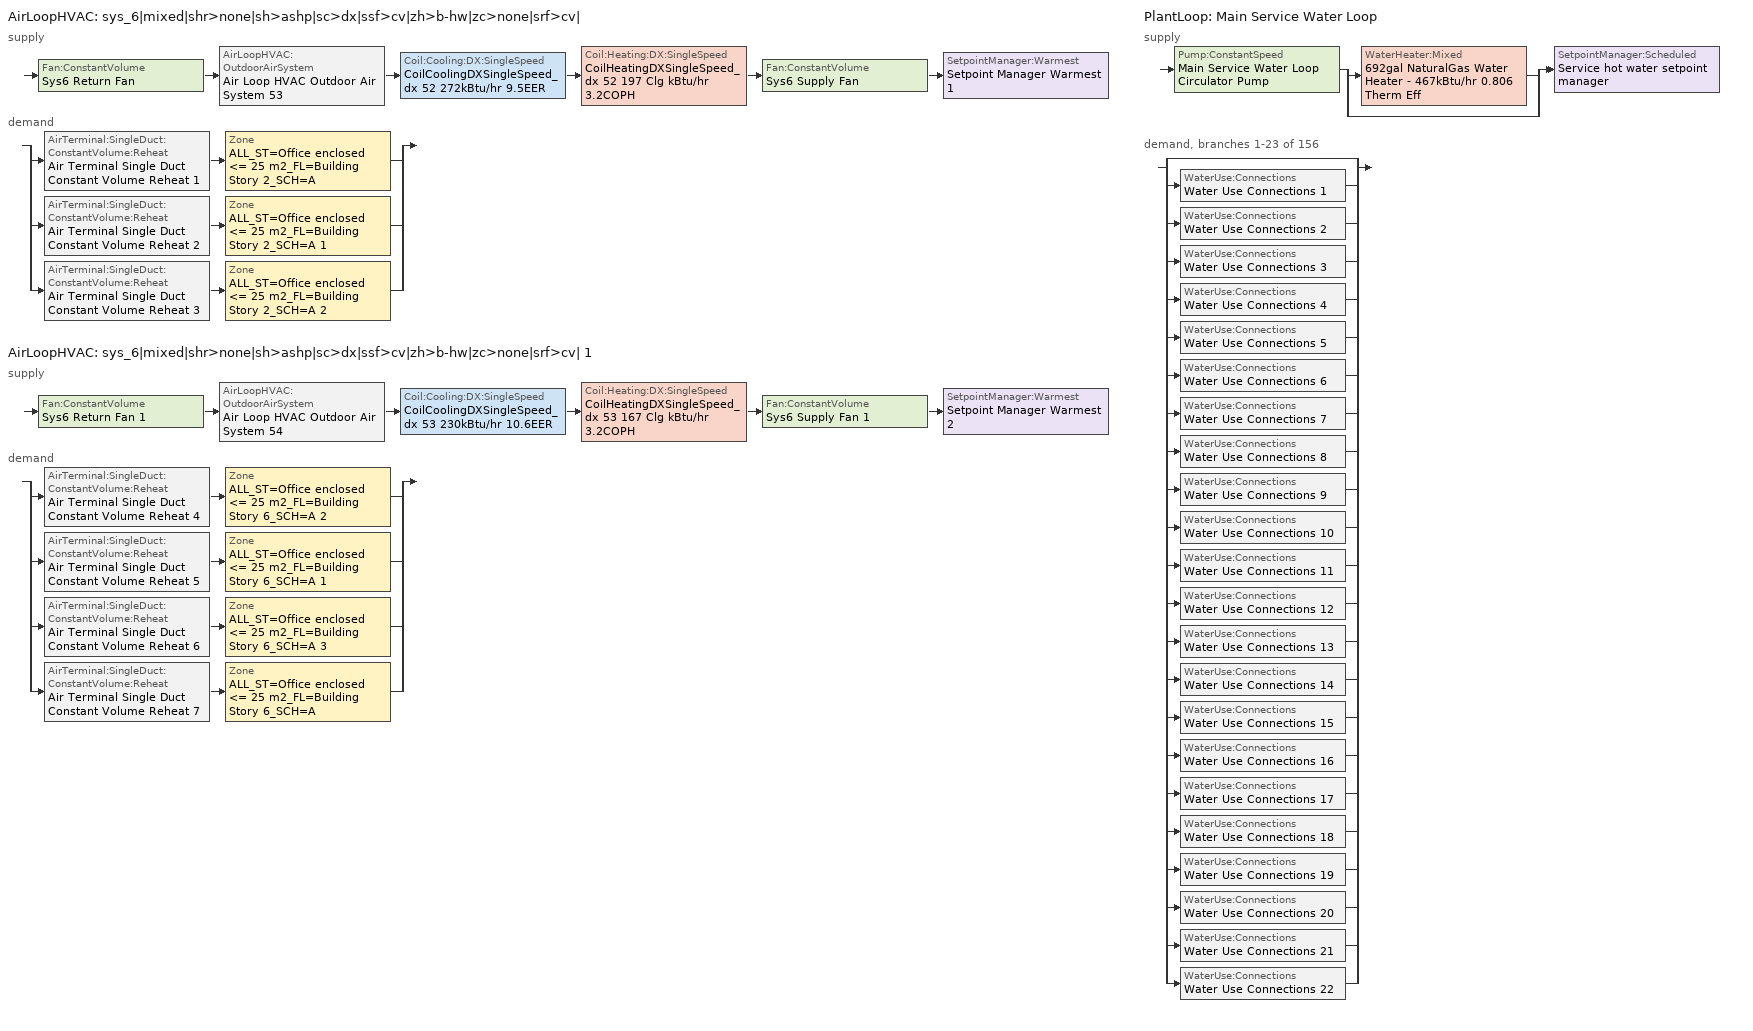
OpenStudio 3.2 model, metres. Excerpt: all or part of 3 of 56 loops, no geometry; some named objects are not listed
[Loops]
AirLoopHVAC 'sys_6|mixed|shr>none|sh>ashp|sc>dx|ssf>cv|zh>b-hw|zc>none|srf>cv|'
 supply: Fan:ConstantVolume 'Sys6 Return Fan' > AirLoopHVAC:OutdoorAirSystem 'Air Loop HVAC Outdoor Air System 53' > Coil:Cooling:DX:SingleSpeed 'CoilCoolingDXSingleSpeed_dx 52 272kBtu/hr 9.5EER' > Coil:Heating:DX:SingleSpeed 'CoilHeatingDXSingleSpeed_dx 52 197 Clg kBtu/hr 3.2COPH' > Fan:ConstantVolume 'Sys6 Supply Fan' > SetpointManager:Warmest 'Setpoint Manager Warmest 1'
 demand: split
  | AirTerminal:SingleDuct:ConstantVolume:Reheat 'Air Terminal Single Duct Constant Volume Reheat 1' > Zone 'ALL_ST=Office enclosed <= 25 m2_FL=Building Story 2_SCH=A'
  | AirTerminal:SingleDuct:ConstantVolume:Reheat 'Air Terminal Single Duct Constant Volume Reheat 2' > Zone 'ALL_ST=Office enclosed <= 25 m2_FL=Building Story 2_SCH=A 1'
  | AirTerminal:SingleDuct:ConstantVolume:Reheat 'Air Terminal Single Duct Constant Volume Reheat 3' > Zone 'ALL_ST=Office enclosed <= 25 m2_FL=Building Story 2_SCH=A 2'
AirLoopHVAC 'sys_6|mixed|shr>none|sh>ashp|sc>dx|ssf>cv|zh>b-hw|zc>none|srf>cv| 1'
 supply: Fan:ConstantVolume 'Sys6 Return Fan 1' > AirLoopHVAC:OutdoorAirSystem 'Air Loop HVAC Outdoor Air System 54' > Coil:Cooling:DX:SingleSpeed 'CoilCoolingDXSingleSpeed_dx 53 230kBtu/hr 10.6EER' > Coil:Heating:DX:SingleSpeed 'CoilHeatingDXSingleSpeed_dx 53 167 Clg kBtu/hr 3.2COPH' > Fan:ConstantVolume 'Sys6 Supply Fan 1' > SetpointManager:Warmest 'Setpoint Manager Warmest 2'
 demand: split
  | AirTerminal:SingleDuct:ConstantVolume:Reheat 'Air Terminal Single Duct Constant Volume Reheat 4' > Zone 'ALL_ST=Office enclosed <= 25 m2_FL=Building Story 6_SCH=A 2'
  | AirTerminal:SingleDuct:ConstantVolume:Reheat 'Air Terminal Single Duct Constant Volume Reheat 5' > Zone 'ALL_ST=Office enclosed <= 25 m2_FL=Building Story 6_SCH=A 1'
  | AirTerminal:SingleDuct:ConstantVolume:Reheat 'Air Terminal Single Duct Constant Volume Reheat 6' > Zone 'ALL_ST=Office enclosed <= 25 m2_FL=Building Story 6_SCH=A 3'
  | AirTerminal:SingleDuct:ConstantVolume:Reheat 'Air Terminal Single Duct Constant Volume Reheat 7' > Zone 'ALL_ST=Office enclosed <= 25 m2_FL=Building Story 6_SCH=A'
PlantLoop 'Main Service Water Loop'
 supply: Pump:ConstantSpeed 'Main Service Water Loop Circulator Pump' > split
  | WaterHeater:Mixed '692gal NaturalGas Water Heater - 467kBtu/hr 0.806 Therm Eff'
  | bypass
  join > SetpointManager:Scheduled 'Service hot water setpoint manager'
 demand, branches 1-23 of 156: split
  | bypass
  | WaterUse:Connections 'Water Use Connections 1'
  | WaterUse:Connections 'Water Use Connections 2'
  | WaterUse:Connections 'Water Use Connections 3'
  | WaterUse:Connections 'Water Use Connections 4'
  | WaterUse:Connections 'Water Use Connections 5'
  | WaterUse:Connections 'Water Use Connections 6'
  | WaterUse:Connections 'Water Use Connections 7'
  | WaterUse:Connections 'Water Use Connections 8'
  | WaterUse:Connections 'Water Use Connections 9'
  | WaterUse:Connections 'Water Use Connections 10'
  | WaterUse:Connections 'Water Use Connections 11'
  | WaterUse:Connections 'Water Use Connections 12'
  | WaterUse:Connections 'Water Use Connections 13'
  | WaterUse:Connections 'Water Use Connections 14'
  | WaterUse:Connections 'Water Use Connections 15'
  | WaterUse:Connections 'Water Use Connections 16'
  | WaterUse:Connections 'Water Use Connections 17'
  | WaterUse:Connections 'Water Use Connections 18'
  | WaterUse:Connections 'Water Use Connections 19'
  | WaterUse:Connections 'Water Use Connections 20'
  | WaterUse:Connections 'Water Use Connections 21'
  | WaterUse:Connections 'Water Use Connections 22'
[Sizing:Zone] Zone Cooling Design Supply Air Temperature Input Method=TemperatureDifference; Zone Cooling Design Supply Air Temperature {C}=14; Zone Cooling Design Supply Air Temperature Difference {deltaC}=11; Zone Heating Design Supply Air Temperature Input Method=TemperatureDifference; Zone Heating Design Supply Air Temperature {C}=40; Zone Heating Design Supply Air Temperature Difference {deltaC}=21; Zone Cooling Design Supply Air Humidity Ratio {kg-H2O/kg-air}=0.0085; Zone Heating Design Supply Air Humidity Ratio {kg-H2O/kg-air}=0.008; Zone Heating Sizing Factor=1.3; Zone Cooling Sizing Factor=1; Cooling Design Air Flow Method=DesignDay; Heating Design Air Flow Method=DesignDay; Account for Dedicated Outdoor Air System=No; Dedicated Outdoor Air System Control Strategy=NeutralSupplyAir; Dedicated Outdoor Air Low Setpoint Temperature for Design {C}=autosize; Dedicated Outdoor Air High Setpoint Temperature for Design {C}=autosize
ALL_ST=Office enclosed <= 25 m2_FL=Building Story 6_SCH=A; ALL_ST=Office enclosed <= 25 m2_FL=Building Story 6_SCH=A 1; ALL_ST=Office enclosed <= 25 m2_FL=Building Story 6_SCH=A 2; ALL_ST=Office enclosed <= 25 m2_FL=Building Story 2_SCH=A; ALL_ST=Office enclosed <= 25 m2_FL=Building Story 2_SCH=A 1; ALL_ST=Office enclosed <= 25 m2_FL=Building Story 2_SCH=A 2; ALL_ST=Office enclosed <= 25 m2_FL=Building Story 6_SCH=A 3
[Zone equipment]
ALL_ST=Office enclosed <= 25 m2_FL=Building Story 6_SCH=A: Zone HVAC Baseboard Convective Water 72, Air Terminal Single Duct Constant Volume Reheat 7
ALL_ST=Office enclosed <= 25 m2_FL=Building Story 6_SCH=A 1: Zone HVAC Baseboard Convective Water 70, Air Terminal Single Duct Constant Volume Reheat 5
ALL_ST=Office enclosed <= 25 m2_FL=Building Story 6_SCH=A 2: Zone HVAC Baseboard Convective Water 69, Air Terminal Single Duct Constant Volume Reheat 4
ALL_ST=Office enclosed <= 25 m2_FL=Building Story 2_SCH=A: Zone HVAC Baseboard Convective Water 66, Air Terminal Single Duct Constant Volume Reheat 1
ALL_ST=Office enclosed <= 25 m2_FL=Building Story 2_SCH=A 1: Zone HVAC Baseboard Convective Water 67, Air Terminal Single Duct Constant Volume Reheat 2
ALL_ST=Office enclosed <= 25 m2_FL=Building Story 2_SCH=A 2: Zone HVAC Baseboard Convective Water 68, Air Terminal Single Duct Constant Volume Reheat 3
ALL_ST=Office enclosed <= 25 m2_FL=Building Story 6_SCH=A 3: Zone HVAC Baseboard Convective Water 71, Air Terminal Single Duct Constant Volume Reheat 6
[PlantLoop]
Main Service Water Loop: Glycol Concentration=0; Maximum Loop Temperature {C}=60; Minimum Loop Temperature {C}=10; Plant Loop Volume {m3}=Autocalculate; Load Distribution Scheme=Optimal
[Sizing:Plant]
Main Service Water Loop: Loop Type=Heating; Design Loop Exit Temperature {C}=60; Loop Design Temperature Difference {deltaC}=5; Sizing Option=NonCoincident; Zone Timesteps in Averaging Window=1; Coincident Sizing Factor Mode=None
[AirLoopHVAC] Design Supply Air Flow Rate {m3/s}=autosize; Design Return Air Flow Fraction of Supply Air Flow=1
Name | Availability Schedule
sys_6|mixed|shr>none|sh>ashp|sc>dx|ssf>cv|zh>b-hw|zc>none|srf>cv| | sys_6|mixed|shr>none|sh>ashp|sc>dx|ssf>cv|zh>b-hw|zc>none|srf>cv| Occ Sch
sys_6|mixed|shr>none|sh>ashp|sc>dx|ssf>cv|zh>b-hw|zc>none|srf>cv| 1 | sys_6|mixed|shr>none|sh>ashp|sc>dx|ssf>cv|zh>b-hw|zc>none|srf>cv| 1 Occ Sch
[Sizing:System] Type of Load to Size On=Sensible; Design Outdoor Air Flow Rate {m3/s}=Autosize; Central Heating Maximum System Air Flow Ratio=0.3; Preheat Design Temperature {C}=7; Preheat Design Humidity Ratio {kg-H2O/kg-Air}=0.008; Precool Design Temperature {C}=12.8; Precool Design Humidity Ratio {kg-H2O/kg-Air}=0.008; Central Cooling Design Supply Air Temperature {C}=13; Central Heating Design Supply Air Temperature {C}=13.1; Sizing Option=NonCoincident; 100% Outdoor Air in Cooling=No; 100% Outdoor Air in Heating=No; Central Cooling Design Supply Air Humidity Ratio {kg-H2O/kg-Air}=0.0085; Central Heating Design Supply Air Humidity Ratio {kg-H2O/kg-Air}=0.008; Cooling Design Air Flow Method=DesignDay; Cooling Design Air Flow Rate {m3/s}=0; Heating Design Air Flow Method=DesignDay; Heating Design Air Flow Rate {m3/s}=0; System Outdoor Air Method=ZoneSum; Zone Maximum Outdoor Air Fraction=1; Cooling Supply Air Flow Rate Per Floor Area {m3/s-m2}=0.00996765; Cooling Fraction of Autosized Cooling Supply Air Flow Rate=1; Cooling Supply Air Flow Rate Per Unit Cooling Capacity {m3/s-W}=3.94755e-05; Heating Supply Air Flow Rate Per Floor Area {m3/s-m2}=0.00996765; Heating Fraction of Autosized Heating Supply Air Flow Rate=1; Heating Fraction of Autosized Cooling Supply Air Flow Rate=1; Heating Supply Air Flow Rate Per Unit Heating Capacity {m3/s-W}=3.15882e-05; Cooling Design Capacity Method=CoolingDesignCapacity; Cooling Design Capacity {W}=autosize; Cooling Design Capacity Per Floor Area {W/m2}=234.7; Fraction of Autosized Cooling Design Capacity=1; Heating Design Capacity Method=HeatingDesignCapacity; Heating Design Capacity {W}=autosize; Heating Design Capacity Per Floor Area {W/m2}=157; Fraction of Autosized Heating Design Capacity=1; Central Cooling Capacity Control Method=OnOff
sys_6|mixed|shr>none|sh>ashp|sc>dx|ssf>cv|zh>b-hw|zc>none|srf>cv|; sys_6|mixed|shr>none|sh>ashp|sc>dx|ssf>cv|zh>b-hw|zc>none|srf>cv| 1
[Coil:Cooling:DX:SingleSpeed] Availability Schedule=Always On Discrete; Rated Total Cooling Capacity {W}=autosize; Rated Sensible Heat Ratio=autosize; Rated Air Flow Rate {m3/s}=autosize; Rated Evaporator Fan Power Per Volume Flow Rate {W/(m3/s)}=773.3; Total Cooling Capacity Function of Temperature Curve=DXCOOL-NECB2011-REF-CAPFT; Total Cooling Capacity Function of Flow Fraction Curve=DXCOOL-NECB2011-REF-CAPFFLOW; Energy Input Ratio Function of Temperature Curve=DXCOOL-NECB2011-REF-COOLEIRFT; Energy Input Ratio Function of Flow Fraction Curve=DXCOOL-NECB2011-REF-COOLEIRFFLOW; Part Load Fraction Correlation Curve=DXCOOL-NECB2011-REF-COOLPLFFPLR; Minimum Outdoor Dry-Bulb Temperature for Compressor Operation {C}=-25; Condenser Type=AirCooled; Evaporative Condenser Effectiveness=0; Evaporative Condenser Air Flow Rate {m3/s}=Autosize; Evaporative Condenser Pump Rated Power Consumption {W}=Autosize; Crankcase Heater Capacity {W}=0; Maximum Outdoor Dry-Bulb Temperature for Crankcase Heater Operation {C}=0; Basin Heater Capacity {W/K}=0; Basin Heater Setpoint Temperature {C}=10
Name | Rated COP {W/W}
CoilCoolingDXSingleSpeed_dx 52 272kBtu/hr 9.5EER | 3.2994
CoilCoolingDXSingleSpeed_dx 53 230kBtu/hr 10.6EER | 3.66565
[Coil:Heating:DX:SingleSpeed] Availability Schedule=Always On Discrete; Rated Air Flow Rate {m3/s}=Autosize; Rated Supply Fan Power Per Volume Flow Rate {W/(m3/s)}=773.3; Total Heating Capacity Function of Temperature Curve=DXHEAT-NECB2011-REF-CAPFT; Total Heating Capacity Function of Flow Fraction Curve=DXHEAT-NECB2011-REF-CAPFFLOW; Energy Input Ratio Function of Temperature Curve=DXHEAT-NECB2011-REF-EIRFT; Energy Input Ratio Function of Flow Fraction Curve=DXHEAT-NECB2011-REF-EIRFFLOW; Part Load Fraction Correlation Curve=DXHEAT-NECB2011-REF-PLFFPLR; Minimum Outdoor Dry-Bulb Temperature for Compressor Operation {C}=-10; Defrost Strategy=Resistive; Defrost Control=Timed; Defrost Time Period Fraction=0.166667; Resistive Defrost Heater Capacity {W}=2000
Name | Rated Total Heating Capacity {W} | Rated COP {W/W}
CoilHeatingDXSingleSpeed_dx 52 197 Clg kBtu/hr 3.2COPH | 57788.4 | 3.49179
CoilHeatingDXSingleSpeed_dx 53 167 Clg kBtu/hr 3.2COPH | 48913.5 | 3.47744
[Controller:OutdoorAir] Minimum Outdoor Air Flow Rate {m3/s}=autosize; Maximum Outdoor Air Flow Rate {m3/s}=Autosize; Economizer Control Type=DifferentialEnthalpy; Economizer Control Action Type=ModulateFlow; Lockout Type=NoLockout; Minimum Limit Type=FixedMinimum; High Humidity Control=No; Heat Recovery Bypass Control Type=BypassWhenWithinEconomizerLimits
Name | Minimum Outdoor Air Schedule | Controller Mechanical Ventilation
Controller Outdoor Air 53 | sys_6|mixed|shr>none|sh>ashp|sc>dx|ssf>cv|zh>b-hw|zc>none|srf>cv| Occ Sch | Controller Mechanical Ventilation 53
Controller Outdoor Air 54 | sys_6|mixed|shr>none|sh>ashp|sc>dx|ssf>cv|zh>b-hw|zc>none|srf>cv| 1 Occ Sch | Controller Mechanical Ventilation 54
[Controller:MechanicalVentilation] Availability Schedule=Always On Discrete; System Outdoor Air Method=ZoneSum
Controller Mechanical Ventilation 53; Controller Mechanical Ventilation 54
[AirLoopHVAC:OutdoorAirSystem]
Name | Controller
Air Loop HVAC Outdoor Air System 53 | Controller Outdoor Air 53
Air Loop HVAC Outdoor Air System 54 | Controller Outdoor Air 54
[Coil:Heating:Gas] Availability Schedule=Always On Discrete; Gas Burner Efficiency=0.924; Nominal Capacity {W}=AutoSize; Parasitic Electric Load {W}=0; Part Load Fraction Correlation Curve=FURNACE-EFFPLR-NECB2011; Parasitic Gas Load {W}=0
Coil Heating Gas 53; Coil Heating Gas 54; Coil Heating Gas 55; Coil Heating Gas 56; Coil Heating Gas 57; Coil Heating Gas 58; Coil Heating Gas 59
[Fan:ConstantVolume] Availability Schedule=Always On Discrete; Fan Total Efficiency=0.39975; Pressure Rise {Pa}=640; Maximum Flow Rate {m3/s}=AutoSize; Motor Efficiency=0.615
Sys6 Supply Fan; Sys6 Return Fan; Sys6 Supply Fan 1; Sys6 Return Fan 1
[SetpointManager:Warmest] Control Variable=Temperature; Minimum Setpoint Temperature {C}=13; Maximum Setpoint Temperature {C}=24; Strategy=MaximumTemperature
Setpoint Manager Warmest 1; Setpoint Manager Warmest 2
[AirTerminal:SingleDuct:ConstantVolume:Reheat] Availability Schedule=Always On Discrete; Maximum Air Flow Rate {m3/s}=autosize; Maximum Hot Water or Steam Flow Rate {m3/s}=autosize; Minimum Hot Water or Steam Flow Rate {m3/s}=0; Convergence Tolerance=0.001; Maximum Reheat Air Temperature {C}=35
Name | Reheat Coil
Air Terminal Single Duct Constant Volume Reheat 1 | Coil Heating Gas 53
Air Terminal Single Duct Constant Volume Reheat 2 | Coil Heating Gas 54
Air Terminal Single Duct Constant Volume Reheat 3 | Coil Heating Gas 55
Air Terminal Single Duct Constant Volume Reheat 4 | Coil Heating Gas 56
Air Terminal Single Duct Constant Volume Reheat 5 | Coil Heating Gas 57
Air Terminal Single Duct Constant Volume Reheat 6 | Coil Heating Gas 58
Air Terminal Single Duct Constant Volume Reheat 7 | Coil Heating Gas 59
[SetpointManager:Scheduled]
Service hot water setpoint manager: Control Variable=Temperature; Schedule=Service Water Loop Temp - 140F
[Pump:ConstantSpeed]
Main Service Water Loop Circulator Pump: Rated Flow Rate {m3/s}=autosize; Rated Pump Head {Pa}=642383; Rated Power Consumption {W}=autosize; Motor Efficiency=0.855; Fraction of Motor Inefficiencies to Fluid Stream=0; Pump Control Type=Intermittent; Design Power Sizing Method=PowerPerFlowPerPressure; Design Electric Power per Unit Flow Rate {W/(m3/s)}=348701.1; Design Shaft Power per Unit Flow Rate per Unit Head {W-s/m3-Pa}=1.28205
[WaterHeater:Mixed]
692gal NaturalGas Water Heater - 467kBtu/hr 0.806 Therm Eff: Tank Volume {m3}=2.62062; Setpoint Temperature Schedule=Service Water Loop Temp - 140F; Deadband Temperature Difference {deltaC}=2; Maximum Temperature Limit {C}=60; Heater Control Type=Cycle; Heater Maximum Capacity {W}=136928; Heater Fuel Type=NaturalGas; Heater Thermal Efficiency=0.805956; Part Load Factor Curve=SWH-EFFFPLR-NECB2011; Off Cycle Parasitic Fuel Consumption Rate {W}=184.143; Off Cycle Parasitic Fuel Type=NaturalGas; Off Cycle Parasitic Heat Fraction to Tank=0.8; On Cycle Parasitic Fuel Consumption Rate {W}=184.143; On Cycle Parasitic Fuel Type=NaturalGas; On Cycle Parasitic Heat Fraction to Tank=0; Ambient Temperature Indicator=Schedule; Ambient Temperature Schedule=Water Heater Ambient Temp Schedule - 70.0f; Off Cycle Loss Coefficient to Ambient Temperature {W/K}=20.9702; On Cycle Loss Coefficient to Ambient Temperature {W/K}=20.9702; Use Side Effectiveness=1; Source Side Effectiveness=1; Use Side Design Flow Rate {m3/s}=autosize; Source Side Design Flow Rate {m3/s}=autosize; Indirect Water Heating Recovery Time {hr}=1.5; Source Side Flow Control Mode=IndirectHeatPrimarySetpoint
[WaterHeater:Sizing]
692gal NaturalGas Water Heater - 467kBtu/hr 0.806 Therm Eff: Design Mode=PeakDraw; Time Storage Can Meet Peak Draw {hr}=0.538503; Time for Tank Recovery {hr}=0; Nominal Tank Volume for Autosizing Plant Connections {m3}=1
[WaterUse:Connections] Drain Water Heat Exchanger Type=None; Drain Water Heat Exchanger Destination=Plant
Name | Water Use Equipment Name 1
Water Use Connections 1 | Basement Service Water Use 2.83gal/min
Water Use Connections 2 | Dining_flr_5 Service Water Use 0.53gal/min
Water Use Connections 3 | Er_exam1_1_flr_1 Service Water Use 0.01gal/min
Water Use Connections 4 | Er_exam1_2_flr_1 Service Water Use 0.01gal/min
Water Use Connections 5 | Er_exam1_3_flr_1 Service Water Use 0.01gal/min
Water Use Connections 6 | Er_exam1_4_flr_1 Service Water Use 0.01gal/min
Water Use Connections 7 | Er_exam3_1_flr_1 Service Water Use 0.01gal/min
Water Use Connections 8 | Er_exam3_2_flr_1 Service Water Use 0.01gal/min
Water Use Connections 9 | Er_exam3_3_flr_1 Service Water Use 0.01gal/min
Water Use Connections 10 | Er_exam3_4_flr_1 Service Water Use 0.01gal/min
Water Use Connections 11 | Er_nursestn_lobby_flr_1 Service Water Use 0.23gal/min
Water Use Connections 12 | Er_trauma1_flr_1 Service Water Use 0.01gal/min
Water Use Connections 13 | Er_trauma2_flr_1 Service Water Use 0.01gal/min
Water Use Connections 14 | Er_triage_1_flr_1 Service Water Use 0.01gal/min
Water Use Connections 15 | Er_triage_2_flr_1 Service Water Use 0.01gal/min
Water Use Connections 16 | Er_triage_3_flr_1 Service Water Use 0.01gal/min
Water Use Connections 17 | Er_triage_4_flr_1 Service Water Use 0.01gal/min
Water Use Connections 18 | Icu_flr_2 Service Water Use 0.47gal/min
Water Use Connections 19 | Icu_nursestn_lobby_flr_2 Service Water Use 0.13gal/min
Water Use Connections 20 | Ic_patroom1_1_flr_2 Service Water Use 0.01gal/min
Water Use Connections 21 | Ic_patroom1_2_flr_2 Service Water Use 0.01gal/min
Water Use Connections 22 | Ic_patroom1_3_flr_2 Service Water Use 0.01gal/min
[WaterUse:Equipment:Definition]
Name | Peak Flow Rate {m3/s} | Target Temperature Schedule | Sensible Fraction Schedule | Latent Fraction Schedule
Basement Service Water Use Def 2.83gal/min | 0.000178745 | Schedule Ruleset 5 | Schedule Ruleset 3 | Schedule Ruleset 4
Dining_flr_5 Service Water Use Def 0.53gal/min | 3.33065e-05 | Schedule Ruleset 8 | Schedule Ruleset 6 | Schedule Ruleset 7
Er_exam1_1_flr_1 Service Water Use Def 0.01gal/min | 6.6613e-07 | Schedule Ruleset 11 | Schedule Ruleset 9 | Schedule Ruleset 10
Er_exam1_2_flr_1 Service Water Use Def 0.01gal/min | 6.6613e-07 | Schedule Ruleset 14 | Schedule Ruleset 12 | Schedule Ruleset 13
Er_exam1_3_flr_1 Service Water Use Def 0.01gal/min | 6.6613e-07 | Schedule Ruleset 17 | Schedule Ruleset 15 | Schedule Ruleset 16
Er_exam1_4_flr_1 Service Water Use Def 0.01gal/min | 6.6613e-07 | Schedule Ruleset 20 | Schedule Ruleset 18 | Schedule Ruleset 19
Er_exam3_1_flr_1 Service Water Use Def 0.01gal/min | 6.6613e-07 | Schedule Ruleset 23 | Schedule Ruleset 21 | Schedule Ruleset 22
Er_exam3_2_flr_1 Service Water Use Def 0.01gal/min | 6.6613e-07 | Schedule Ruleset 26 | Schedule Ruleset 24 | Schedule Ruleset 25
Er_exam3_3_flr_1 Service Water Use Def 0.01gal/min | 6.6613e-07 | Schedule Ruleset 29 | Schedule Ruleset 27 | Schedule Ruleset 28
Er_exam3_4_flr_1 Service Water Use Def 0.01gal/min | 6.6613e-07 | Schedule Ruleset 32 | Schedule Ruleset 30 | Schedule Ruleset 31
Er_nursestn_lobby_flr_1 Service Water Use Def 0.23gal/min | 1.47659e-05 | Schedule Ruleset 35 | Schedule Ruleset 33 | Schedule Ruleset 34
Er_trauma1_flr_1 Service Water Use Def 0.01gal/min | 6.6613e-07 | Schedule Ruleset 38 | Schedule Ruleset 36 | Schedule Ruleset 37
Er_trauma2_flr_1 Service Water Use Def 0.01gal/min | 6.6613e-07 | Schedule Ruleset 41 | Schedule Ruleset 39 | Schedule Ruleset 40
Er_triage_1_flr_1 Service Water Use Def 0.01gal/min | 6.6613e-07 | Schedule Ruleset 44 | Schedule Ruleset 42 | Schedule Ruleset 43
Er_triage_2_flr_1 Service Water Use Def 0.01gal/min | 6.6613e-07 | Schedule Ruleset 47 | Schedule Ruleset 45 | Schedule Ruleset 46
Er_triage_3_flr_1 Service Water Use Def 0.01gal/min | 6.6613e-07 | Schedule Ruleset 50 | Schedule Ruleset 48 | Schedule Ruleset 49
Er_triage_4_flr_1 Service Water Use Def 0.01gal/min | 6.6613e-07 | Schedule Ruleset 53 | Schedule Ruleset 51 | Schedule Ruleset 52
Icu_flr_2 Service Water Use Def 0.47gal/min | 2.95394e-05 | Schedule Ruleset 56 | Schedule Ruleset 54 | Schedule Ruleset 55
Icu_nursestn_lobby_flr_2 Service Water Use Def 0.13gal/min | 7.99196e-06 | Schedule Ruleset 59 | Schedule Ruleset 57 | Schedule Ruleset 58
Ic_patroom1_1_flr_2 Service Water Use Def 0.01gal/min | 4.99598e-07 | Schedule Ruleset 62 | Schedule Ruleset 60 | Schedule Ruleset 61
Ic_patroom1_2_flr_2 Service Water Use Def 0.01gal/min | 4.99598e-07 | Schedule Ruleset 65 | Schedule Ruleset 63 | Schedule Ruleset 64
Ic_patroom1_3_flr_2 Service Water Use Def 0.01gal/min | 4.99598e-07 | Schedule Ruleset 68 | Schedule Ruleset 66 | Schedule Ruleset 67
[WaterUse:Equipment]
Name | Water Use Equipment Definition | Space | Flow Rate Fraction Schedule
Basement Service Water Use 2.83gal/min | Basement Service Water Use Def 2.83gal/min | Basement | NECB-A-Service Water Heating
Dining_flr_5 Service Water Use 0.53gal/min | Dining_flr_5 Service Water Use Def 0.53gal/min | Dining_Flr_5 | NECB-B-Service Water Heating
Er_exam1_1_flr_1 Service Water Use 0.01gal/min | Er_exam1_1_flr_1 Service Water Use Def 0.01gal/min | ER_Exam1_1_Flr_1 | NECB-C-Service Water Heating
Er_exam1_2_flr_1 Service Water Use 0.01gal/min | Er_exam1_2_flr_1 Service Water Use Def 0.01gal/min | ER_Exam1_2_Flr_1 | NECB-C-Service Water Heating
Er_exam1_3_flr_1 Service Water Use 0.01gal/min | Er_exam1_3_flr_1 Service Water Use Def 0.01gal/min | ER_Exam1_3_Flr_1 | NECB-C-Service Water Heating
Er_exam1_4_flr_1 Service Water Use 0.01gal/min | Er_exam1_4_flr_1 Service Water Use Def 0.01gal/min | ER_Exam1_4_Flr_1 | NECB-C-Service Water Heating
Er_exam3_1_flr_1 Service Water Use 0.01gal/min | Er_exam3_1_flr_1 Service Water Use Def 0.01gal/min | ER_Exam3_1_Flr_1 | NECB-C-Service Water Heating
Er_exam3_2_flr_1 Service Water Use 0.01gal/min | Er_exam3_2_flr_1 Service Water Use Def 0.01gal/min | ER_Exam3_2_Flr_1 | NECB-C-Service Water Heating
Er_exam3_3_flr_1 Service Water Use 0.01gal/min | Er_exam3_3_flr_1 Service Water Use Def 0.01gal/min | ER_Exam3_3_Flr_1 | NECB-C-Service Water Heating
Er_exam3_4_flr_1 Service Water Use 0.01gal/min | Er_exam3_4_flr_1 Service Water Use Def 0.01gal/min | ER_Exam3_4_Flr_1 | NECB-C-Service Water Heating
Er_nursestn_lobby_flr_1 Service Water Use 0.23gal/min | Er_nursestn_lobby_flr_1 Service Water Use Def 0.23gal/min | ER_NurseStn_Lobby_Flr_1 | NECB-H-Service Water Heating
Er_trauma1_flr_1 Service Water Use 0.01gal/min | Er_trauma1_flr_1 Service Water Use Def 0.01gal/min | ER_Trauma1_Flr_1 | NECB-C-Service Water Heating
Er_trauma2_flr_1 Service Water Use 0.01gal/min | Er_trauma2_flr_1 Service Water Use Def 0.01gal/min | ER_Trauma2_Flr_1 | NECB-C-Service Water Heating
Er_triage_1_flr_1 Service Water Use 0.01gal/min | Er_triage_1_flr_1 Service Water Use Def 0.01gal/min | ER_Triage_1_Flr_1 | NECB-C-Service Water Heating
Er_triage_2_flr_1 Service Water Use 0.01gal/min | Er_triage_2_flr_1 Service Water Use Def 0.01gal/min | ER_Triage_2_Flr_1 | NECB-C-Service Water Heating
Er_triage_3_flr_1 Service Water Use 0.01gal/min | Er_triage_3_flr_1 Service Water Use Def 0.01gal/min | ER_Triage_3_Flr_1 | NECB-C-Service Water Heating
Er_triage_4_flr_1 Service Water Use 0.01gal/min | Er_triage_4_flr_1 Service Water Use Def 0.01gal/min | ER_Triage_4_Flr_1 | NECB-C-Service Water Heating
Icu_flr_2 Service Water Use 0.47gal/min | Icu_flr_2 Service Water Use Def 0.47gal/min | ICU_Flr_2 | NECB-H-Service Water Heating
Icu_nursestn_lobby_flr_2 Service Water Use 0.13gal/min | Icu_nursestn_lobby_flr_2 Service Water Use Def 0.13gal/min | ICU_NurseStn_Lobby_Flr_2 | NECB-H-Service Water Heating
Ic_patroom1_1_flr_2 Service Water Use 0.01gal/min | Ic_patroom1_1_flr_2 Service Water Use Def 0.01gal/min | IC_PatRoom1_1_Flr_2 | NECB-H-Service Water Heating
Ic_patroom1_2_flr_2 Service Water Use 0.01gal/min | Ic_patroom1_2_flr_2 Service Water Use Def 0.01gal/min | IC_PatRoom1_2_Flr_2 | NECB-H-Service Water Heating
Ic_patroom1_3_flr_2 Service Water Use 0.01gal/min | Ic_patroom1_3_flr_2 Service Water Use Def 0.01gal/min | IC_PatRoom1_3_Flr_2 | NECB-H-Service Water Heating
[Schedule:Ruleset]
Service Water Loop Temp - 140F: Default Day Schedule=Service Water Loop Temp - 140F Default
Water Heater Ambient Temp Schedule - 70.0f: Default Day Schedule=Water Heater Ambient Temp Schedule - 70.0f Default
Schedule Ruleset 3: Default Day Schedule=Schedule Day 7
Schedule Ruleset 4: Default Day Schedule=Schedule Day 8
Schedule Ruleset 5: Default Day Schedule=Schedule Day 9
NECB-A-Service Water Heating: Default Day Schedule=NECB-A-Service Water Heating Default
Schedule Ruleset 6: Default Day Schedule=Schedule Day 10
Schedule Ruleset 7: Default Day Schedule=Schedule Day 11
Schedule Ruleset 8: Default Day Schedule=Schedule Day 12
NECB-B-Service Water Heating: Default Day Schedule=NECB-B-Service Water Heating Default
Schedule Ruleset 9: Default Day Schedule=Schedule Day 13
Schedule Ruleset 10: Default Day Schedule=Schedule Day 14
Schedule Ruleset 11: Default Day Schedule=Schedule Day 15
NECB-C-Service Water Heating: Default Day Schedule=NECB-C-Service Water Heating Default
Schedule Ruleset 12: Default Day Schedule=Schedule Day 16
Schedule Ruleset 13: Default Day Schedule=Schedule Day 17
Schedule Ruleset 14: Default Day Schedule=Schedule Day 18
Schedule Ruleset 15: Default Day Schedule=Schedule Day 19
Schedule Ruleset 16: Default Day Schedule=Schedule Day 20
Schedule Ruleset 17: Default Day Schedule=Schedule Day 21
Schedule Ruleset 18: Default Day Schedule=Schedule Day 22
Schedule Ruleset 19: Default Day Schedule=Schedule Day 23
Schedule Ruleset 20: Default Day Schedule=Schedule Day 24
Schedule Ruleset 21: Default Day Schedule=Schedule Day 25
Schedule Ruleset 22: Default Day Schedule=Schedule Day 26
Schedule Ruleset 23: Default Day Schedule=Schedule Day 27
Schedule Ruleset 24: Default Day Schedule=Schedule Day 28
Schedule Ruleset 25: Default Day Schedule=Schedule Day 29
Schedule Ruleset 26: Default Day Schedule=Schedule Day 30
Schedule Ruleset 27: Default Day Schedule=Schedule Day 31
Schedule Ruleset 28: Default Day Schedule=Schedule Day 32
Schedule Ruleset 29: Default Day Schedule=Schedule Day 33
Schedule Ruleset 30: Default Day Schedule=Schedule Day 34
Schedule Ruleset 31: Default Day Schedule=Schedule Day 35
Schedule Ruleset 32: Default Day Schedule=Schedule Day 36
Schedule Ruleset 33: Default Day Schedule=Schedule Day 37
Schedule Ruleset 34: Default Day Schedule=Schedule Day 38
Schedule Ruleset 35: Default Day Schedule=Schedule Day 39
NECB-H-Service Water Heating: Default Day Schedule=NECB-H-Service Water Heating Default
Schedule Ruleset 36: Default Day Schedule=Schedule Day 40
Schedule Ruleset 37: Default Day Schedule=Schedule Day 41
Schedule Ruleset 38: Default Day Schedule=Schedule Day 42
Schedule Ruleset 39: Default Day Schedule=Schedule Day 43
Schedule Ruleset 40: Default Day Schedule=Schedule Day 44
Schedule Ruleset 41: Default Day Schedule=Schedule Day 45
Schedule Ruleset 42: Default Day Schedule=Schedule Day 46
Schedule Ruleset 43: Default Day Schedule=Schedule Day 47
Schedule Ruleset 44: Default Day Schedule=Schedule Day 48
Schedule Ruleset 45: Default Day Schedule=Schedule Day 49
Schedule Ruleset 46: Default Day Schedule=Schedule Day 50
Schedule Ruleset 47: Default Day Schedule=Schedule Day 51
Schedule Ruleset 48: Default Day Schedule=Schedule Day 52
Schedule Ruleset 49: Default Day Schedule=Schedule Day 53
Schedule Ruleset 50: Default Day Schedule=Schedule Day 54
Schedule Ruleset 51: Default Day Schedule=Schedule Day 55
Schedule Ruleset 52: Default Day Schedule=Schedule Day 56
Schedule Ruleset 53: Default Day Schedule=Schedule Day 57
Schedule Ruleset 54: Default Day Schedule=Schedule Day 58
Schedule Ruleset 55: Default Day Schedule=Schedule Day 59
Schedule Ruleset 56: Default Day Schedule=Schedule Day 60
Schedule Ruleset 57: Default Day Schedule=Schedule Day 61
Schedule Ruleset 58: Default Day Schedule=Schedule Day 62
Schedule Ruleset 59: Default Day Schedule=Schedule Day 63
Schedule Ruleset 60: Default Day Schedule=Schedule Day 64
Schedule Ruleset 61: Default Day Schedule=Schedule Day 65
Schedule Ruleset 62: Default Day Schedule=Schedule Day 66
Schedule Ruleset 63: Default Day Schedule=Schedule Day 67
Schedule Ruleset 64: Default Day Schedule=Schedule Day 68
Schedule Ruleset 65: Default Day Schedule=Schedule Day 69
Schedule Ruleset 66: Default Day Schedule=Schedule Day 70
Schedule Ruleset 67: Default Day Schedule=Schedule Day 71
Schedule Ruleset 68: Default Day Schedule=Schedule Day 72
sys_6|mixed|shr>none|sh>ashp|sc>dx|ssf>cv|zh>b-hw|zc>none|srf>cv| Occ Sch: Default Day Schedule=sys_6|mixed|shr>none|sh>ashp|sc>dx|ssf>cv|zh>b-hw|zc>none|srf>cv| Occ Sch Default; Summer Design Day Schedule=sys_6|mixed|shr>none|sh>ashp|sc>dx|ssf>cv|zh>b-hw|zc>none|srf>cv| Occ Sch Summer Design Day; Winter Design Day Schedule=sys_6|mixed|shr>none|sh>ashp|sc>dx|ssf>cv|zh>b-hw|zc>none|srf>cv| Occ Sch Winter Design Day
sys_6|mixed|shr>none|sh>ashp|sc>dx|ssf>cv|zh>b-hw|zc>none|srf>cv| 1 Occ Sch: Default Day Schedule=sys_6|mixed|shr>none|sh>ashp|sc>dx|ssf>cv|zh>b-hw|zc>none|srf>cv| 1 Occ Sch Default; Summer Design Day Schedule=sys_6|mixed|shr>none|sh>ashp|sc>dx|ssf>cv|zh>b-hw|zc>none|srf>cv| 1 Occ Sch Summer Design Day; Winter Design Day Schedule=sys_6|mixed|shr>none|sh>ashp|sc>dx|ssf>cv|zh>b-hw|zc>none|srf>cv| 1 Occ Sch Winter Design Day
[Schedule:Day]
Service Water Loop Temp - 140F Default; Schedule Day 9; Schedule Day 12; Schedule Day 15; Schedule Day 18; Schedule Day 21; Schedule Day 24; Schedule Day 27; Schedule Day 30; Schedule Day 33; Schedule Day 36; Schedule Day 39; Schedule Day 42; Schedule Day 45; Schedule Day 48; Schedule Day 51; Schedule Day 54; Schedule Day 57; Schedule Day 60; Schedule Day 63; Schedule Day 66; Schedule Day 69; Schedule Day 72: 24, 0, 60
Water Heater Ambient Temp Schedule - 70.0f Default: 24, 0, 21.1111
Schedule Day 7; Schedule Day 10; Schedule Day 13; Schedule Day 16; Schedule Day 19; Schedule Day 22; Schedule Day 25; Schedule Day 28; Schedule Day 31; Schedule Day 34; Schedule Day 37; Schedule Day 40; Schedule Day 43; Schedule Day 46; Schedule Day 49; Schedule Day 52; Schedule Day 55; Schedule Day 58; Schedule Day 61; Schedule Day 64; Schedule Day 67; Schedule Day 70: 24, 0, 0.2
Schedule Day 8; NECB-A-Service Water Heating Sat Day; NECB-A-Service Water Heating Sun|Hol Day; Schedule Day 11; Schedule Day 14; Schedule Day 17; Schedule Day 20; Schedule Day 23; Schedule Day 26; Schedule Day 29; Schedule Day 32; Schedule Day 35; Schedule Day 38; Schedule Day 41; Schedule Day 44; Schedule Day 47; Schedule Day 50; Schedule Day 53; Schedule Day 56; Schedule Day 59; Schedule Day 62; Schedule Day 65; Schedule Day 68; Schedule Day 71: 24, 0, 0.05
NECB-A-Service Water Heating Default; NECB-A-Service Water Heating Default|Wkdy Day: 7, 0, 0.05, 8, 0, 0.1, 10, 0, 0.5, 16, 0, 0.9, 17, 0, 0.7, 18, 0, 0.5, 19, 0, 0.3, 22, 0, 0.2, 24, 0, 0.05
NECB-B-Service Water Heating Default; NECB-B-Service Water Heating Default|Wkdy Day: 1, 0, 0.6, 2, 0, 0.5, 9, 0, 0.05, 11, 0, 0.7, 12, 0, 0.4, 13, 0, 0.5, 15, 0, 0.6, 16, 0, 0.4, 18, 0, 0.3, 19, 0, 0.4, 20, 0, 0.5, 22, 0, 0.8, 24, 0, 0.9
NECB-B-Service Water Heating Sat Day: 1, 0, 0.7, 2, 0, 0.6, 9, 0, 0.05, 11, 0, 0.7, 12, 0, 0.4, 13, 0, 0.5, 15, 0, 0.6, 16, 0, 0.4, 18, 0, 0.3, 19, 0, 0.4, 20, 0, 0.5, 22, 0, 0.8, 24, 0, 0.9
NECB-B-Service Water Heating Sun|Hol Day: 1, 0, 0.5, 2, 0, 0.6, 9, 0, 0.05, 11, 0, 0.7, 12, 0, 0.4, 13, 0, 0.5, 15, 0, 0.6, 16, 0, 0.4, 18, 0, 0.3, 19, 0, 0.4, 20, 0, 0.5, 22, 0, 0.8, 24, 0, 0.5
NECB-C-Service Water Heating Default; NECB-C-Service Water Heating Default|Wkdy Day: 8, 0, 0.05, 9, 0, 0.1, 10, 0, 0.2, 11, 0, 0.3, 12, 0, 0.4, 16, 0, 0.8, 17, 0, 0.6, 18, 0, 0.4, 19, 0, 0.3, 21, 0, 0.2, 24, 0, 0.05
NECB-C-Service Water Heating Sat Day: 8, 0, 0.05, 9, 0, 0.1, 10, 0, 0.2, 11, 0, 0.3, 12, 0, 0.5, 16, 0, 0.9, 17, 0, 0.7, 18, 0, 0.5, 19, 0, 0.3, 21, 0, 0.2, 24, 0, 0.05
NECB-C-Service Water Heating Sun|Hol Day: 8, 0, 0.05, 9, 0, 0.1, 10, 0, 0.2, 11, 0, 0.3, 12, 0, 0.5, 17, 0, 0.9, 18, 0, 0.5, 19, 0, 0.3, 24, 0, 0.05
NECB-H-Service Water Heating Default; NECB-H-Service Water Heating Default|Wkdy Day; NECB-H-Service Water Heating Sat Day; NECB-H-Service Water Heating Sun|Hol Day: 24, 0, 0.9
sys_6|mixed|shr>none|sh>ashp|sc>dx|ssf>cv|zh>b-hw|zc>none|srf>cv| Occ Sch Default; sys_6|mixed|shr>none|sh>ashp|sc>dx|ssf>cv|zh>b-hw|zc>none|srf>cv| 1 Occ Sch Default: 8, 0, 0, 19, 0, 1, 24, 0, 0
sys_6|mixed|shr>none|sh>ashp|sc>dx|ssf>cv|zh>b-hw|zc>none|srf>cv| Occ Sch Winter Design Day; sys_6|mixed|shr>none|sh>ashp|sc>dx|ssf>cv|zh>b-hw|zc>none|srf>cv| Occ Sch Summer Design Day; sys_6|mixed|shr>none|sh>ashp|sc>dx|ssf>cv|zh>b-hw|zc>none|srf>cv| 1 Occ Sch Winter Design Day; sys_6|mixed|shr>none|sh>ashp|sc>dx|ssf>cv|zh>b-hw|zc>none|srf>cv| 1 Occ Sch Summer Design Day: 24, 0, 1
sys_6|mixed|shr>none|sh>ashp|sc>dx|ssf>cv|zh>b-hw|zc>none|srf>cv| Occ Sch Sunday; sys_6|mixed|shr>none|sh>ashp|sc>dx|ssf>cv|zh>b-hw|zc>none|srf>cv| 1 Occ Sch Sunday: 24, 0, 0
[Schedule:Rule] Date Specification Type=DateRange; Start Month=1; Start Day=1; End Month=12; End Day=31
Name | Schedule Ruleset | Rule Order | Day Schedule | Apply Monday | Apply Tuesday | Apply Wednesday | Apply Thursday | Apply Friday | Apply Saturday | Apply Sunday
Schedule Rule 74 | NECB-A-Service Water Heating | 2 | NECB-A-Service Water Heating Default|Wkdy Day | Yes | Yes | Yes | Yes | Yes
Schedule Rule 75 | NECB-A-Service Water Heating | 1 | NECB-A-Service Water Heating Sat Day |  |  |  |  |  | Yes
Schedule Rule 76 | NECB-A-Service Water Heating | 0 | NECB-A-Service Water Heating Sun|Hol Day |  |  |  |  |  |  | Yes
Schedule Rule 77 | NECB-B-Service Water Heating | 2 | NECB-B-Service Water Heating Default|Wkdy Day | Yes | Yes | Yes | Yes | Yes
Schedule Rule 78 | NECB-B-Service Water Heating | 1 | NECB-B-Service Water Heating Sat Day |  |  |  |  |  | Yes
Schedule Rule 79 | NECB-B-Service Water Heating | 0 | NECB-B-Service Water Heating Sun|Hol Day |  |  |  |  |  |  | Yes
Schedule Rule 80 | NECB-C-Service Water Heating | 2 | NECB-C-Service Water Heating Default|Wkdy Day | Yes | Yes | Yes | Yes | Yes
Schedule Rule 81 | NECB-C-Service Water Heating | 1 | NECB-C-Service Water Heating Sat Day |  |  |  |  |  | Yes
Schedule Rule 82 | NECB-C-Service Water Heating | 0 | NECB-C-Service Water Heating Sun|Hol Day |  |  |  |  |  |  | Yes
Schedule Rule 83 | NECB-H-Service Water Heating | 2 | NECB-H-Service Water Heating Default|Wkdy Day | Yes | Yes | Yes | Yes | Yes
Schedule Rule 84 | NECB-H-Service Water Heating | 1 | NECB-H-Service Water Heating Sat Day |  |  |  |  |  | Yes
Schedule Rule 85 | NECB-H-Service Water Heating | 0 | NECB-H-Service Water Heating Sun|Hol Day |  |  |  |  |  |  | Yes
sys_6|mixed|shr>none|sh>ashp|sc>dx|ssf>cv|zh>b-hw|zc>none|srf>cv| Occ Sch Sunday Rule | sys_6|mixed|shr>none|sh>ashp|sc>dx|ssf>cv|zh>b-hw|zc>none|srf>cv| Occ Sch | 0 | sys_6|mixed|shr>none|sh>ashp|sc>dx|ssf>cv|zh>b-hw|zc>none|srf>cv| Occ Sch Sunday |  |  |  |  |  | Yes | Yes
sys_6|mixed|shr>none|sh>ashp|sc>dx|ssf>cv|zh>b-hw|zc>none|srf>cv| 1 Occ Sch Sunday Rule | sys_6|mixed|shr>none|sh>ashp|sc>dx|ssf>cv|zh>b-hw|zc>none|srf>cv| 1 Occ Sch | 0 | sys_6|mixed|shr>none|sh>ashp|sc>dx|ssf>cv|zh>b-hw|zc>none|srf>cv| 1 Occ Sch Sunday |  |  |  |  |  | Yes | Yes
[Schedule:Constant]
Always On Discrete: Value=1
[Curve:Cubic]
Name | Coefficient1 Constant | Coefficient2 x | Coefficient3 x**2 | Coefficient4 x**3 | Minimum Value of x | Maximum Value of x
DXHEAT-NECB2011-REF-CAPFT | 0.729009 | 0.0319275 | 0.000136404 | -8.748e-06 | -20 | 20
DXHEAT-NECB2011-REF-CAPFFLOW | 0.84 | 0.16 | 0 | 0 | 0.5 | 1.5
DXHEAT-NECB2011-REF-EIRFT | 1.2183 | -0.03612 | 0.00142 | -2.68e-05 | -20 | 20
DXHEAT-NECB2011-REF-PLFFPLR | 0.3696 | 2.3362 | -2.9577 | 1.2596 | 0.7 | 1
DXCOOL-NECB2011-REF-COOLPLFFPLR | 0.0277 | 4.9151 | -8.184 | 4.2702 | 0.7 | 1
SWH-EFFFPLR-NECB2011 | 0.7576 | 1.0071 | -1.4443 | 0.6844 | 0 | 1
FURNACE-EFFPLR-NECB2011 | 0.722 | 0.8211 | -1.0396 | 0.5 | 0 | 1
[Curve:Biquadratic] Minimum Value of x=13; Maximum Value of x=24; Minimum Value of y=24; Maximum Value of y=46
Name | Coefficient1 Constant | Coefficient2 x | Coefficient3 x**2 | Coefficient4 y | Coefficient5 y**2 | Coefficient6 x*y
DXCOOL-NECB2011-REF-CAPFT | 0.867905 | 0.0142459 | 0.00055436 | -0.0075575 | 3.3e-05 | -0.0001918
DXCOOL-NECB2011-REF-COOLEIRFT | 0.114171 | 0.0281822 | -0.0004199 | 0.0214108 | 0.000161028 | -0.000679104
[Curve:Quadratic]
Name | Coefficient1 Constant | Coefficient2 x | Coefficient3 x**2 | Minimum Value of x | Maximum Value of x
DXHEAT-NECB2011-REF-EIRFFLOW | 1.3824 | -0.4336 | 0.0512 | 0 | 1
DXCOOL-NECB2011-REF-CAPFFLOW | 0.8 | 0.2 | 0 | 0.5 | 1.5
DXCOOL-NECB2011-REF-COOLEIRFFLOW | 1.1552 | -0.1808 | 0.0256 | 0.5 | 1.5
